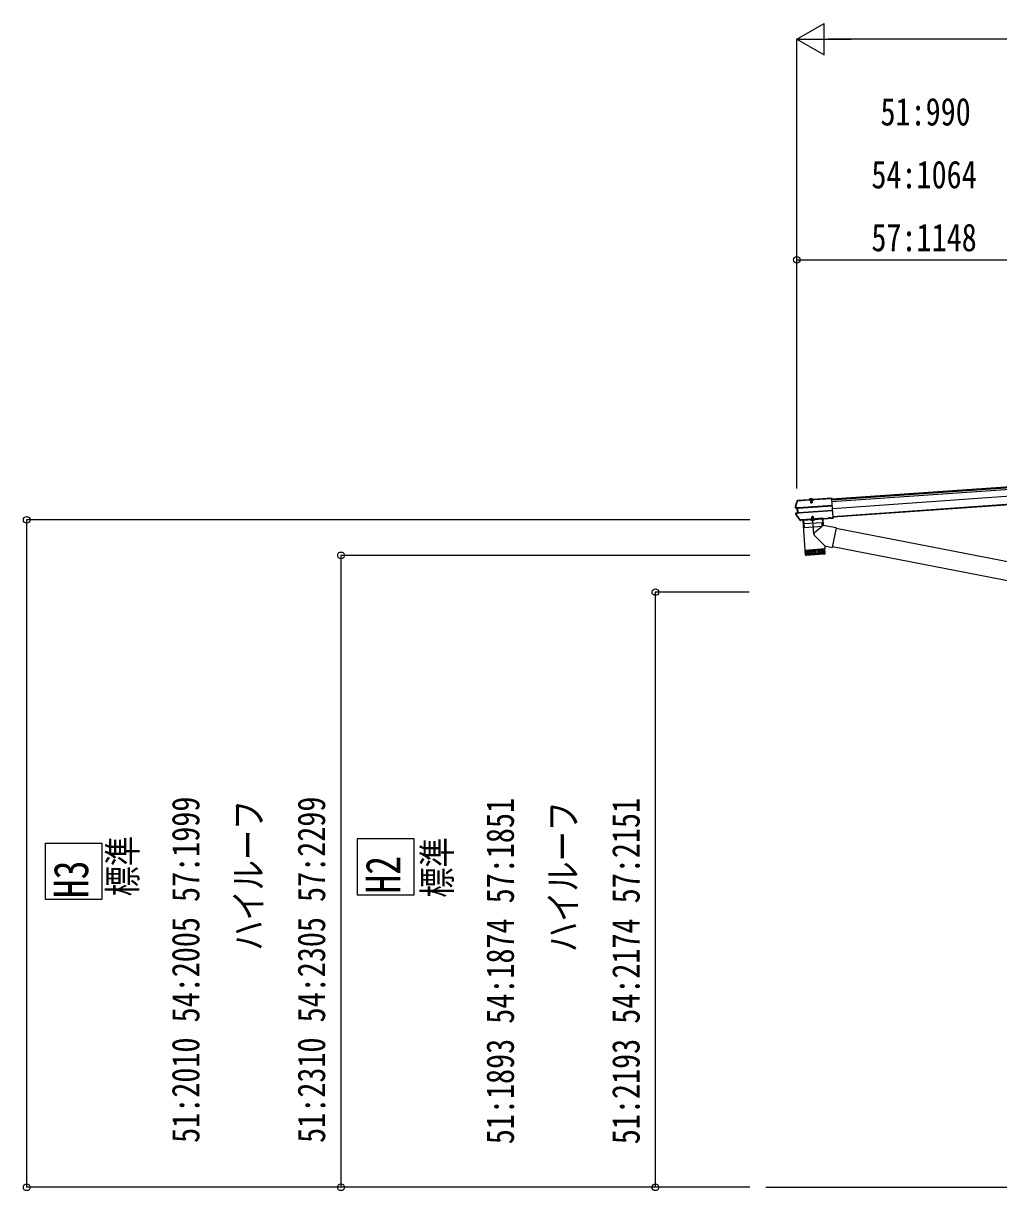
# Model space of a CAD drawing. Units: millimetres, scale not verified. Extents: x -27500 to 27500, y -20000 to 20000.
# Drawn here: x -14161 to -11058, y 10644 to 14356 of the extents above; entities that cross this region are included whole.
import ezdxf
from ezdxf.enums import TextEntityAlignment as Align

# ---------------------------------------------------------------- set-up
doc = ezdxf.new("R2010")
doc.units = ezdxf.units.MM
doc.header["$LTSCALE"] = 100
for name, color, linetype in [('0-1_USER1', 3, 'Continuous'), ('0-2_YKK_A1', 4, 'Continuous'), ('0-4_YKK_N1', 2, 'Continuous'), ('0-5_YKK_Z1', 7, 'Continuous')]:
    doc.layers.add(name, color=color, linetype=linetype)
doc.styles.add('ＭＳ ゴシック', font='')
doc.styles.get('ＭＳ ゴシック').set_extended_font_data('MS Gothic')

msp = doc.modelspace()

# ---------------------------------------------------------------- linework, layer by layer
at = {"layer": '0-1_USER1'}
for points in [[(-14091, 11569.2), (-14091, 11749.2), (-13911, 11749.2), (-13911, 11569.2)], [(-13098.4, 11583.8), (-13098.4, 11763.8), (-12918.4, 11763.8), (-12918.4, 11583.8)]]:
    msp.add_lwpolyline(points, close=True, dxfattribs=at)
at = {"layer": '0-2_YKK_A1'}
for p, q in [((-11589.4, 12843.6), (-6726.8, 13183.6)), ((-11589.1, 12840.3), (-6726.6, 13180.3)), ((-6726.1, 13174.1), (-11588.7, 12834.1)), ((-6724.6, 13152.6), (-11587.2, 12812.6)), ((-6722.8, 13127.1), (-11585.4, 12787.1)), ((-6722.8, 13125.8), (-11585.3, 12785.8)), ((-11698.9, 12813.9), (-11703.6, 12814.5)), ((-11697.4, 12815.2), (-11703.4, 12815.9)), ((-11696.1, 12815.3), (-11702, 12816)), ((-11697.9, 12814), (-11698.9, 12813.9)), ((-11697.7, 12839.3), (-11697.9, 12839.1)), ((-11697.9, 12839.1), (-11697.8, 12837.7)), ((-11697.8, 12837.7), (-11697.7, 12837.7)), ((-11697.6, 12837.8), (-11697.7, 12839.3)), ((-11697.5, 12839.3), (-11697.7, 12839.3)), ((-11697.7, 12837.7), (-11697.6, 12837.8)), ((-11697.6, 12837.8), (-11662, 12840.3)), ((-11697.5, 12839.3), (-11662.1, 12841.8)), ((-11696.5, 12815.3), (-11697.4, 12815.2)), ((-11696.3, 12798.9), (-11697.4, 12815.2)), ((-11697.2, 12813.9), (-11696.7, 12813.9)), ((-11695.9, 12815.3), (-11696.1, 12815.3)), ((-11587.9, 12822.9), (-11695, 12815.4)), ((-11695, 12814.2), (-11587.8, 12821.7)), ((-11663.3, 12840.1), (-11663.2, 12838.1)), ((-11646.2, 12839.3), (-11663.2, 12838.1)), ((-11662, 12840.3), (-11662.1, 12841.8)), ((-11661.9, 12841), (-11662.1, 12841.8)), ((-11661.9, 12839.7), (-11662, 12840.1)), ((-11647.6, 12840.7), (-11661.9, 12839.7)), ((-11647.9, 12841.8), (-11661.8, 12840.8)), ((-11661.8, 12840.8), (-11661.8, 12839.7)), ((-11660.7, 12840.9), (-11660.7, 12841.1)), ((-11660, 12840.4), (-11660.1, 12840.4)), ((-11649.6, 12841.2), (-11660, 12840.4)), ((-11659.5, 12841), (-11659.6, 12840.8)), ((-11659.5, 12841.6), (-11650.3, 12842.2)), ((-11650.1, 12840.2), (-11659.3, 12839.6)), ((-11658.8, 12841.6), (-11657.6, 12841.7)), ((-11657.8, 12840), (-11657.7, 12838.5)), ((-11657.4, 12843.9), (-11656, 12841.6)), ((-11657.2, 12839.2), (-11652.2, 12839.6)), ((-11657.2, 12839.2), (-11656.7, 12832.3)), ((-11656.9, 12839.7), (-11657, 12841.7)), ((-11656.8, 12839.2), (-11656.2, 12831.4)), ((-11656.7, 12832.3), (-11651.7, 12832.7)), ((-11654.8, 12841), (-11656, 12841.6)), ((-11654.8, 12841), (-11653.7, 12841.7)), ((-11652.7, 12844.3), (-11653.7, 12841.7)), ((-11652.6, 12840), (-11652.7, 12842)), ((-11652.6, 12839.5), (-11652.1, 12831.7)), ((-11652.4, 12830.9), (-11651.7, 12832.7)), ((-11650.9, 12842.2), (-11652.2, 12842.1)), ((-11652.2, 12839.6), (-11651.7, 12832.7)), ((-11651.7, 12838.9), (-11651.8, 12840.4)), ((-11650.1, 12841.7), (-11650, 12841.4)), ((-11648.9, 12841.7), (-11649, 12841.9)), ((-11647.7, 12842.8), (-11647.9, 12841.9)), ((-11647.9, 12841.8), (-11647.8, 12840.7)), ((-11647.6, 12841.3), (-11647.7, 12842.8)), ((-11647.7, 12841.1), (-11647.6, 12841.3)), ((-11646.3, 12841.2), (-11647.7, 12841.1)), ((-11647.7, 12841.1), (-11647.6, 12840.7)), ((-11646.3, 12841.2), (-11646.2, 12839.3)), ((-11589.4, 12844.6), (-11589.3, 12843.2)), ((-11585.3, 12785.3), (-11589.3, 12843.2)), ((-11702.1, 12797.3), (-11696.3, 12798.9)), ((-11700.6, 12797.4), (-11695, 12799)), ((-11697, 12800.1), (-11697.9, 12800)), ((-11695.7, 12800.3), (-11696.3, 12800.2)), ((-11695.4, 12799), (-11696.3, 12798.9)), ((-11695, 12799), (-11694.8, 12799.1)), ((-11694, 12800.3), (-11586.9, 12807.8)), ((-11693.9, 12799.1), (-11586.8, 12806.6)), ((-11688.9, 12776.6), (-11688.1, 12776.7)), ((-11688.5, 12775.2), (-11688, 12775.2)), ((-11688.1, 12776.7), (-11688, 12775.2)), ((-11681.9, 12776), (-11687.9, 12775.6)), ((-11682, 12777.5), (-11681.9, 12776)), ((-11681.9, 12776.5), (-11681.9, 12776.5)), ((-11681.6, 12775.6), (-11681.9, 12776)), ((-11681.8, 12777.1), (-11600.4, 12782.8)), ((-11681.8, 12777.1), (-11681.6, 12775.6)), ((-11681.6, 12775.6), (-11600.2, 12781.3)), ((-11617.6, 12780.1), (-11681.5, 12775.7)), ((-11681.5, 12775.7), (-11674.8, 12680.9)), ((-11680.9, 12775.7), (-11618, 12780.1)), ((-11679.2, 12775.8), (-11678.1, 12764.4)), ((-11655.3, 12777.5), (-11643.6, 12778.3)), ((-11643.6, 12778.1), (-11655.3, 12777.2)), ((-11655.3, 12777.2), (-11655.3, 12777.5)), ((-11651.9, 12787.8), (-11652.5, 12786)), ((-11647.5, 12786.4), (-11652.5, 12786)), ((-11652.2, 12781.2), (-11652.5, 12786)), ((-11651.8, 12781.3), (-11652.2, 12787)), ((-11648.5, 12788), (-11651.9, 12787.8)), ((-11651.8, 12775.2), (-11650.6, 12778)), ((-11649.5, 12778.6), (-11650.6, 12778)), ((-11646.3, 12732), (-11650.3, 12788.3)), ((-11649.5, 12778.6), (-11648.3, 12778.1)), ((-11647.5, 12786.4), (-11648.5, 12788)), ((-11646.8, 12775.5), (-11648.3, 12778.1)), ((-11647.7, 12781.6), (-11648, 12787.2)), ((-11647.2, 12781.6), (-11647.5, 12786.4)), ((-11643.6, 12778.1), (-11643.6, 12778.3)), ((-11619.7, 12780), (-11619.2, 12768.5)), ((-11617.6, 12780.1), (-11616.2, 12759.3)), ((-11600.4, 12782.8), (-11600.2, 12781.3)), ((-11600.2, 12783.2), (-11600.1, 12781.7)), ((-11600.1, 12781.7), (-11600.2, 12781.3)), ((-11594.1, 12782.1), (-11600.1, 12781.7)), ((-11594.2, 12783.6), (-11594.1, 12782.1)), ((-11593.9, 12781.8), (-11594.1, 12782.1)), ((-11594, 12783.3), (-11592.7, 12783.4)), ((-11594, 12783.3), (-11593.9, 12781.8)), ((-11593.9, 12781.8), (-11592.6, 12781.9)), ((-11592.7, 12783.4), (-11592.6, 12782.3)), ((-11592.6, 12781.9), (-11585.1, 12782.4)), ((-11592.6, 12782.3), (-11592.6, 12781.9)), ((-11585.3, 12785.3), (-11585.2, 12784.3)), ((-11585.2, 12783.9), (-11585.2, 12784.3)), ((-11619.7, 12768), (-11677.6, 12763.9)), ((-11676.1, 12752.5), (-11677.4, 12763.9)), ((-11620.2, 12755.9), (-11675.6, 12752)), ((-11616.2, 12759.3), (-11644.5, 12735.9)), ((-11619.7, 12756.4), (-11620, 12767.9)), ((-11575.4, 12751.4), (-11616.2, 12759.3)), ((-11575.4, 12751.4), (-11587.5, 12689.4)), ((-10866.5, 12611.8), (-11575.7, 12749.7)), ((-11611.6, 12694.1), (-11644.9, 12728.5)), ((-11674.8, 12680.9), (-11611, 12685.4)), ((-11610.9, 12684.4), (-11674.8, 12679.9)), ((-11674.8, 12679.9), (-11673.6, 12666.9)), ((-11673, 12665.4), (-11674.1, 12679.9)), ((-11673.6, 12666.9), (-11610.2, 12671.4)), ((-11672.8, 12680), (-11671.8, 12665.1)), ((-11670, 12665.2), (-11671, 12680.2)), ((-11613, 12668.2), (-11670.4, 12664.2)), ((-11670.3, 12681.2), (-11670.2, 12680.2)), ((-11668.7, 12680.3), (-11667.6, 12665.4)), ((-11664.7, 12665.6), (-11665.8, 12680.5)), ((-11661.4, 12665.8), (-11662.5, 12680.8)), ((-11658.8, 12681), (-11657.7, 12666.1)), ((-11654.8, 12681.3), (-11653.7, 12666.3)), ((-11650.6, 12681.6), (-11649.5, 12666.6)), ((-11646.2, 12681.9), (-11645.1, 12666.9)), ((-11641.7, 12682.2), (-11640.7, 12667.2)), ((-11637.3, 12682.5), (-11636.2, 12667.6)), ((-11633, 12682.8), (-11631.9, 12667.9)), ((-11628.8, 12683.1), (-11627.8, 12668.1)), ((-11625, 12683.4), (-11623.9, 12668.4)), ((-11621.5, 12683.6), (-11620.4, 12668.7)), ((-11618.4, 12683.8), (-11617.3, 12668.9)), ((-11615.8, 12684), (-11614.7, 12669.1)), ((-11615.5, 12685), (-11615.4, 12684)), ((-11613.7, 12684.2), (-11612.6, 12669.2)), ((-11612.1, 12684.3), (-11611.1, 12669.3)), ((-11611.6, 12694.1), (-11611, 12685.4)), ((-11611.6, 12694.1), (-11587.5, 12689.4)), ((-11610.2, 12671.3), (-11610.9, 12684.4)), ((-10880, 12553.6), (-11587.1, 12691.1))]:
    msp.add_line(p, q, dxfattribs=at)
for points in [[(-11647.7, 12842.8), (-11589.6, 12846.8), (-11589.5, 12845.3)], [(-11704.5, 12817.6), (-11701.7, 12827.3), (-11698.7, 12836.9)], [(-11704.5, 12818.1), (-11704.5, 12818.1), (-11704.5, 12817.5)], [(-11701.9, 12818.1), (-11702.1, 12818), (-11702.5, 12817.9), (-11703.4, 12817.7), (-11704.1, 12817.6), (-11704.5, 12817.5)], [(-11702.5, 12798.8), (-11697.9, 12800), (-11698.9, 12813.9)], [(-11702.2, 12814.6), (-11702.1, 12814.6), (-11702.1, 12814.6)], [(-11701.9, 12818.1), (-11701.7, 12818.3), (-11701.7, 12818.3)], [(-11662, 12840.3), (-11662, 12840.1), (-11663.3, 12840.1)], [(-11659.3, 12839.6), (-11659.4, 12840.5), (-11659.5, 12841.6)], [(-11657.2, 12839.2), (-11657.1, 12839.7), (-11656.9, 12840.1)], [(-11656.9, 12840.1), (-11657, 12840.6), (-11657, 12841.2)], [(-11656.8, 12839.2), (-11656.8, 12839.7), (-11657, 12840.3)], [(-11656.7, 12832.3), (-11655.8, 12830.7), (-11652.4, 12830.9)], [(-11652.6, 12840.4), (-11652.6, 12840.9), (-11652.6, 12841.5)], [(-11652.6, 12839.5), (-11652.6, 12840), (-11652.6, 12840.6)], [(-11652.2, 12839.6), (-11652.4, 12840.1), (-11652.6, 12840.4)], [(-11650.1, 12840.2), (-11650.2, 12841.1), (-11650.3, 12842.2)], [(-11649.4, 12841.2), (-11649.6, 12841.2), (-11649.9, 12841.1)], [(-11647.6, 12841.3), (-11589.5, 12845.3), (-11589.4, 12844.6)], [(-11689.9, 12777.1), (-11696.5, 12786.2), (-11702.8, 12795.3)], [(-11681.8, 12777.1), (-11682, 12777.5), (-11688, 12777.1), (-11688.1, 12776.7)], [(-11688, 12777.1), (-11687.9, 12775.6), (-11688, 12775.2)], [(-11617.1, 12781.2), (-11617.2, 12782.2), (-11682, 12777.6), (-11682, 12776.6)], [(-11594, 12783.3), (-11594.2, 12783.6), (-11600.2, 12783.2), (-11600.4, 12782.8)], [(-11592.7, 12783.4), (-11585.2, 12783.9), (-11585.1, 12782.8)], [(-11592.6, 12782.3), (-11585.1, 12782.8), (-11585.1, 12782.4)]]:
    msp.add_lwpolyline(points, dxfattribs=at)
for centre, radius, start, end in [((-11703.3, 12817.2), 2.8, 164.3128, 263.1697), ((-11222.7, 12682.3), 502, 162.0454, 164.3128), ((-11703.3, 12817.2), 1.3, 164.2437, 263.0358), ((-11701.7, 12817.3), 2.8, 176.6403, 260.8689), ((-11697.2, 12836), 3.19, 103.2263, 162.0514), ((-11697.5, 12836.5), 1.2, 102.7122, 162.0136), ((-11660.2, 12841.2), 0.55, 142.4392, 184), ((-11660.2, 12841), 0.55, 184, 274), ((-11654.5, 12836.8), 7.7, 45.5608, 142.4392), ((-11660.1, 12840.9), 0.5, 274, 344), ((-11658.7, 12840.8), 0.8, 94, 164), ((-11657.5, 12841.2), 0.5, 4, 94), ((-11652.1, 12841.6), 0.5, 94, 184), ((-11650.9, 12841.4), 0.8, 24, 94), ((-11649.6, 12841.7), 0.5, 204, 274), ((-11649.5, 12841.7), 0.55, 274, 4), ((-11649.5, 12841.9), 0.55, 4, 45.5608), ((-11701.8, 12796.1), 2.8, 105.1697, 214.0663), ((-11288.2, 13075.7), 502, 214.0663, 216.5925), ((-11701.7, 12796.1), 1.3, 105.3029, 214.1363), ((-11688.7, 12778.4), 3.19, 216.5898, 274.0129), ((-11688.9, 12777.8), 1.2, 216.6202, 274.0129), ((-11681, 12776.7), 1, 184, 274), ((-11649.8, 12782.6), 7.7, 223.9831, 324.0169), ((-11618.1, 12781.1), 1, 274, 4), ((-11677.6, 12764.4), 0.5, 185.6706, 274), ((-11675.6, 12752.5), 0.5, 186.3859, 274), ((-11641.3, 12732), 5, 129.6555, 223.974), ((-11620.2, 12756.4), 0.5, 274, 1.6141), ((-11619.7, 12768.5), 0.5, 274, 2.3293), ((-11670.6, 12667.2), 3, 185, 274.0483), ((-11613.2, 12671.2), 3, 274, 3)]:
    msp.add_arc(centre, radius, start, end, dxfattribs=at)
for centre, major_axis, ratio, start_param, end_param in [((-11694.9, 12813.6), (3.03, -0.36), 0.014525, 2.437591, 3.065832), ((-11694.9, 12813.6), (2.99, 0.21), 0.19438, 1.570796, 2.193928), ((-11695, 12815.1), (1.52, -0.18), 0.014525, 2.412636, 3.065832), ((-11695, 12815.1), (1.5, 0.1), 0.19438, 1.570796, 2.203496), ((-11661.6, 12837.8), (-0.22, 3.19), 0.014286, 5.988383, 6.222099), ((-11647.7, 12838.8), (-0.22, 3.19), 0.014286, 0.061087, 0.294803), ((-11694, 12800.9), (2.95, 0.8), 0.014957, 3.217178, 3.837257), ((-11694, 12800.9), (2.99, 0.21), 0.19438, 4.084835, 4.712389), ((-11693.9, 12799.4), (1.48, 0.4), 0.014957, 3.217178, 3.843561), ((-11693.9, 12799.4), (1.5, 0.1), 0.19438, 4.0561, 4.712389)]:
    msp.add_ellipse(centre, major_axis=major_axis, ratio=ratio, start_param=start_param, end_param=end_param, dxfattribs=at)
at = {"layer": '0-4_YKK_N1'}
for p, q in [((-11700.4, 14306.2), (-11613.8, 14356.2)), ((-11613.8, 14256.2), (-11613.8, 14356.2)), ((-11700.4, 12877), (-11700.4, 14307.2)), ((-11700.4, 14306.2), (-11613.8, 14256.2)), ((-11700.4, 14306.2), (-11527.2, 14306.2)), ((-6748.4, 14306.2), (-11600.4, 14306.2)), ((-11700.4, 12877), (-11700.4, 13605.2)), ((-11700.4, 13604.2), (-10713.9, 13604.2)), ((-11850.4, 12777.2), (-14151.4, 12777.2)), ((-14150.4, 10654.2), (-14150.4, 12777.2)), ((-11850.4, 12664.2), (-13151.4, 12664.2)), ((-13150.4, 10654.2), (-13150.4, 12664.2)), ((-11851.9, 12547.3), (-12151.4, 12547.3)), ((-12150.4, 10654.2), (-12150.4, 12547.3)), ((-11850.4, 10654.2), (-14151.4, 10654.2)), ((-11850.4, 10654.2), (-13151.4, 10654.2)), ((-11850.4, 10654.2), (-12151.4, 10654.2))]:
    msp.add_line(p, q, dxfattribs=at)
for centre in [(-11700.4, 13604.2), (-14150.4, 12777.2), (-13150.4, 12664.2), (-12150.4, 12547.3), (-14150.4, 10654.2), (-13150.4, 10654.2), (-12150.4, 10654.2)]:
    msp.add_circle(centre, 10.6, dxfattribs=at)
at = {"layer": '0-5_YKK_Z1'}
msp.add_line((-11799.4, 10654.2), (-10768.9, 10654.3), dxfattribs=at)

# ---------------------------------------------------------------- texts
at = {"layer": '0-1_USER1', "style": 'ＭＳ ゴシック', "width": 0.8}
for s, p in [('H2', (-12929.1, 11588.5)), ('H3', (-13921.6, 11573.9))]:
    msp.add_text(s, height=110, rotation=90, dxfattribs=at).set_placement(p, align=Align.BOTTOM_LEFT)
at = {"layer": '0-4_YKK_N1', "style": 'ＭＳ ゴシック', "width": 0.8}
for s, p in [('51:990', (-11434.3, 14005)), (' 54:1064', (-11511.1, 13805)), (' 57:1148', (-11511.1, 13605))]:
    msp.add_text(s, height=87.98, dxfattribs=at).set_placement(p, align=Align.BOTTOM_LEFT)
for s, p in [('51:2010 54:2005 57:1999', (-13574.6, 10795.6)), ('51:2310 54:2305 57:2299', (-13174.6, 10795.6)), ('51:1893 54:1874 57:1851', (-12574, 10791.3)), ('51:2193 54:2174 57:2151', (-12174, 10791.3)), ('ハイルーフ', (-13374.6, 11406.8)), ('ハイルーフ', (-12374, 11402.5)), ('標準', (-13774.6, 11579.6)), ('標準', (-12774, 11575.3))]:
    msp.add_text(s, height=87.98, rotation=90, dxfattribs=at).set_placement(p, align=Align.BOTTOM_LEFT)

doc.saveas('drawing.dxf')
